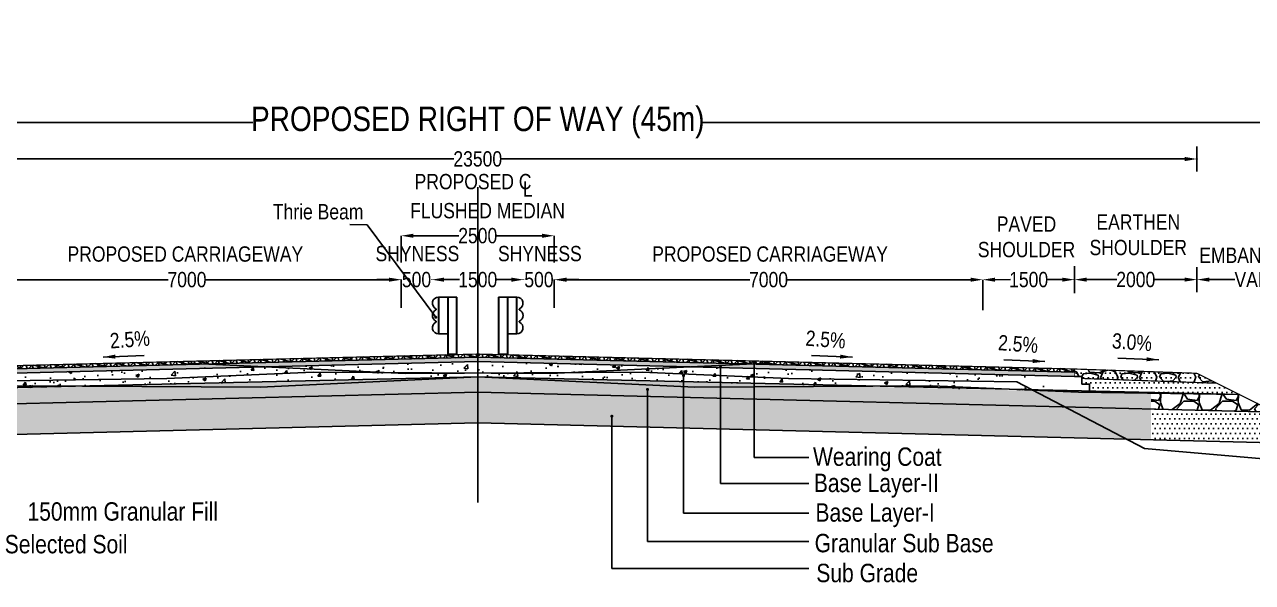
# Model space of a CAD drawing. Header units: millimetres. Extents: x 207528 to 778454, y -364692 to 101323.
# Drawn here: x 330897 to 350955, y 52941 to 62049 of the extents above; entities that cross this region are included whole.
import ezdxf

# ---------------------------------------------------------------- set-up
doc = ezdxf.new("R2010")
doc.units = ezdxf.units.MM
doc.linetypes.add('CENTER2', pattern=[28.575, 19.05, -3.175, 3.175, -3.175])
for name, color, linetype in [('Dim', 253, 'Continuous'), ('Dimension', 253, 'Continuous'), ('hatch', 253, 'Continuous')]:
    doc.layers.add(name, color=color, linetype=linetype)
doc.styles.add('DIM', font='ARIALN.TTF', dxfattribs={"height": 250})
doc.styles.add('STRIP PLAN STYLE', font='ARIALN.TTF')
doc.dimstyles.new('DIM', dxfattribs={"dimtxt": 250, "dimasz": 200, "dimexe": 0.18, "dimexo": 0.0625, "dimgap": 0.09, "dimtad": 0, "dimtih": 1, "dimtoh": 1, "dimdec": 0, "dimzin": 0, "dimdsep": 46, "dimtxsty": 'DIM', "dimcen": 0.09, "dimclrd": 256, "dimclrt": 7, "dimadec": 0, "dimazin": 0, "dimtfac": 1, "dimtdec": 0, "dimtofl": 0, "dimtmove": 0, "dimatfit": 3, "dimfxl": 1, "dimtolj": 1, "dimtzin": 0, "dimarcsym": 0})
doc.dimstyles.new('new', dxfattribs={"dimtxt": 150, "dimasz": 150, "dimexe": 100, "dimexo": 0.1, "dimgap": 0.09, "dimtad": 0, "dimtih": 1, "dimtoh": 1, "dimdec": 0, "dimzin": 0, "dimdsep": 46, "dimtxsty": 'DIM', "dimcen": 0.09, "dimclrd": 256, "dimclrt": 252, "dimadec": 0, "dimazin": 0, "dimtfac": 1, "dimtdec": 0, "dimtofl": 0, "dimtmove": 0, "dimatfit": 3, "dimfxl": 1, "dimtolj": 1, "dimtzin": 0, "dimlwd": -1, "dimarcsym": 0})
pattern_1 = [(45, (260451.31, -10980.43), (-67.35192, 67.35192), []), (105, (260451.31, -10980.43), (-92.004435, -24.65251), []), (165, (260451.31, -10980.43), (-24.65251, -92.004435), [])]
pattern_2 = [(45, (260451.31, -10980.428), (42.426407, -4e-15), [25, -35]), (45, (260461.917, -10980.428), (42.426407, -4e-15), [10, -50]), (45, (260451.31, -10969.822), (42.426407, -4e-15), [10, -50])]
pattern_3 = [(50, (260451.3, -10980.43), (546.554, -47.8173), [57.15, -628.65]), (355, (260451.3, -10980.43), (-105.7303, 573.1705), [45.72, -502.9218]), (100.45144, (260496.86, -10984.4), (440.8237, 525.3533), [48.57, -534.2707]), (46.1842, (260451.3, -10828), (813.237, -126.127), [85.725, -942.975]), (96.63556, (260519.1, -10838.5), (712.2124, 742.2784), [72.855, -801.407]), (351.18415, (260451.3, -10828), (712.2124, 742.2784), [68.58, -754.379]), (21, (260527.5, -10866.13), (454.8432, -306.7956), [57.15, -628.65]), (326, (260527.5, -10866.13), (185.406, 552.564), [45.72, -502.92]), (71.45144, (260565.4, -10891.7), (640.2493, 245.7683), [48.57, -534.2698]), (37.5, (260451.31, -10980.43), (9.2658, 253.6651), [0, -496.824, 0, -510.54, 0, -504.825]), (7.5, (260451.3, -10980.43), (200.459, 300.5417), [0, -291.084, 0, -485.394, 0, -192.405]), (327.5, (260281.38, -10980.43), (406.7718, -17.18623), [0, -190.5, 0, -594.36, 0, -788.67]), (317.5, (260205.2, -10980.43), (444.3875, 76.2795), [0, -247.65, 0, -394.716, 0, -560.07])]
pattern_4 = [(228.012788, (262909.072, -10397.99), (-5080, -5715), [85.4304, -8457.621]), (184.96974, (262851.922, -10461.49), (7619.999997, 635.000036), [146.6012, -14513.5122]), (132.510447, (262705.872, -10474.19), (6350.000003, -6984.999998), [103.3704, -10233.6807]), (267.27369, (262458.222, -10632.94), (635.000001, 12700), [133.501, -13216.6094]), (292.833654, (262451.872, -10766.29), (-3175, 7620), [130.9084, -12959.952]), (357.27369, (262502.672, -10886.94), (-12700, 635.000001), [133.501, -13216.6094]), (37.69424, (262636.022, -10893.289), (-8254.9999996, -6350.0000005), [176.5484, -17478.2788]), (72.255328, (262775.722, -10785.339), (4445.000001, 13969.9999996), [166.68, -16501.314]), (121.429566, (262826.522, -10626.59), (-5080.000001, 8254.9999996), [133.9532, -13261.3864]), (175.23636, (262756.67, -10512.29), (6985, -635), [152.9283, -7493.4842]), (222.397438, (262604.272, -10499.589), (-7619.9999998, -6985.0000003), [197.7695, -19579.193]), (138.814075, (263086.87, -10639.29), (-4445, 3810), [67.501, -6682.6415]), (171.469234, (263036.072, -10594.84), (8255, -1269.999999), [128.4205, -12713.6597]), (225, (262909.07, -10575.8), (-9e-14, -635), [89.8023, -808.2233]), (203.19859, (262864.62, -10499.59), (3175, 1270), [48.3603, -4787.6556]), (291.80141, (262820.17, -10518.64), (-635, 1905), [68.3914, -3351.1882]), (30.96376, (262845.57, -10582.14), (1905, 1270), [111.08, -3591.5745]), (161.56505, (262940.82, -10524.99), (1270, -635), [80.3218, -1927.7245]), (16.38954, (262451.872, -10518.64), (6350, 1905), [112.522, -11139.7067]), (70.346176, (262559.822, -10486.89), (-2540, -6985), [94.3997, -9345.554]), (293.19859, (262940.82, -10397.99), (-1270, 3175), [96.72, -4739.296]), (343.61046, (262978.922, -10486.89), (-6350, 1905), [112.522, -11139.7067]), (339.443955, (262451.87, -10912.34), (-3175, 1270), [108.5088, -5316.9336]), (294.77514, (262553.472, -10950.44), (-3175.000004, 6984.999998), [90.918, -9000.8983]), (66.80141, (262947.17, -11032.99), (1270, 3175), [96.72, -4739.296]), (17.354025, (262985.272, -10944.09), (-8255, -2540), [106.4457, -10538.094]), (69.443955, (262636.02, -11032.99), (-1270, -3175), [54.2544, -5371.188]), (101.30993, (262909.07, -11032.99), (-635, 2540), [32.3787, -3205.4987]), (165.96376, (262902.72, -11001.24), (1905, -635), [130.9084, -2487.2636]), (186.009006, (262775.722, -10969.49), (6350, 635), [121.3167, -12010.3412]), (303.69007, (262845.57, -10639.29), (-635, 1270), [91.581, -2197.944]), (353.157227, (262896.372, -10715.49), (10795, -1269.9999994), [159.8892, -15829.0023]), (60.945396, (263055.12, -10734.54), (-2540, -4445), [65.377, -6472.348]), (90, (263086.9, -10677.4), (-635, 635), [38.1, -596.9]), (120.256437, (262763.022, -10950.44), (2540, -4445), [88.2167, -8733.4852]), (48.012787, (262718.572, -10874.24), (5080, 5715), [170.8607, -8372.1905]), (0, (262832.9, -10747.24), (635, 635), [165.1, -469.9]), (325.304846, (262997.972, -10747.24), (6350.000002, -4444.999997), [100.4024, -9939.8292]), (254.0546, (263080.52, -10804.39), (-635, -2540), [92.4573, -4530.4125]), (207.645975, (263055.122, -10893.29), (-12065.0000004, -6349.999999), [150.5363, -14903.116]), (175.42608, (262921.772, -10963.14), (-8255, 635), [159.2574, -15766.4616])]
pattern_5 = [(0, (262451.87, -11032.99), (39.6875, 79.375), [0, -79.375])]

# ---------------------------------------------------------------- blocks, each defined once
blk = doc.blocks.new('*D19')
at = {"layer": 'Defpoints', "color": 0, "transparency": 16777216}
for p in [(339550, 58601), (337050, 58165), (339550, 58165)]:
    blk.add_point(p, dxfattribs=at)
at = {"layer": 'Dim', "color": 0, "lineweight": -2, "transparency": 16777216}
for p, q in [((337050, 58166), (337050, 58601)), ((339550, 58166), (339550, 58601))]:
    blk.add_line(p, q, dxfattribs=at)
at = {"layer": 'Dim', "lineweight": -2, "transparency": 16777216}
for p, q in [((337250, 58601), (337992, 58601)), ((339350, 58601), (338607, 58601))]:
    blk.add_line(p, q, dxfattribs=at)
at = {"layer": 'Dim', "transparency": 16777216}
for points in [[(337250, 58634), (337250, 58567), (337050, 58601)], [(339350, 58634), (339350, 58567), (339550, 58601)]]:
    blk.add_solid(points, dxfattribs=at)
at = {"layer": 'Dim', "color": 7, "transparency": 16777216, "insert": (338300, 58601), "char_height": 250, "attachment_point": 5, "style": 'DIM'}
blk.add_mtext('\\A1;2500', dxfattribs=at)
blk = doc.blocks.new('*D20')
at = {"layer": 'Defpoints', "color": 0, "transparency": 16777216}
for p in [(360800, 60450), (315800, 58212), (360800, 58331)]:
    blk.add_point(p, dxfattribs=at)
at = {"layer": 'Dim', "color": 0, "lineweight": -2, "transparency": 16777216}
for p, q in [((315800, 58212), (315800, 60450)), ((360800, 58331), (360800, 60450))]:
    blk.add_line(p, q, dxfattribs=at)
at = {"layer": 'Dim', "lineweight": -2, "transparency": 16777216}
for p, q in [((316000, 60450), (334627, 60450)), ((360600, 60450), (341973, 60450))]:
    blk.add_line(p, q, dxfattribs=at)
at = {"layer": 'Dim', "transparency": 16777216}
for points in [[(316000, 60484), (316000, 60417), (315800, 60450)], [(360600, 60484), (360600, 60417), (360800, 60450)]]:
    blk.add_solid(points, dxfattribs=at)
at = {"layer": 'Dim', "color": 7, "transparency": 16777216, "insert": (338300, 60450), "char_height": 400, "attachment_point": 5, "style": 'STRIP PLAN STYLE'}
blk.add_mtext('\\A1;PROPOSED RIGHT OF WAY (45m)', dxfattribs=at)
blk = doc.blocks.new('*D21')
at = {"layer": 'Defpoints', "color": 0, "transparency": 16777216}
for p in [(346550, 57883), (348049, 57884), (348049, 57884)]:
    blk.add_point(p, dxfattribs=at)
at = {"layer": 'Dim', "color": 0, "lineweight": -2, "transparency": 16777216}
for p, q in [((346550, 57883), (346550, 57883)), ((348049, 57884), (348049, 57884))]:
    blk.add_line(p, q, dxfattribs=at)
at = {"layer": 'Dim', "lineweight": -2, "transparency": 16777216}
for p, q in [((346750, 57883), (347003, 57884)), ((347849, 57884), (347596, 57884))]:
    blk.add_line(p, q, dxfattribs=at)
at = {"layer": 'Dim', "transparency": 16777216}
for points in [[(346750, 57917), (346750, 57850), (346550, 57883)], [(347849, 57917), (347849, 57851), (348049, 57884)]]:
    blk.add_solid(points, dxfattribs=at)
at = {"layer": 'Dim', "color": 7, "transparency": 16777216, "insert": (347299, 57884), "char_height": 250, "attachment_point": 5, "style": 'DIM'}
blk.add_mtext('\\A1;1500', dxfattribs=at)
blk = doc.blocks.new('*D22')
at = {"layer": 'Defpoints', "color": 0, "transparency": 16777216}
for p in [(348049, 57884), (350049, 57885), (350049, 57885)]:
    blk.add_point(p, dxfattribs=at)
at = {"layer": 'Dim', "color": 0, "lineweight": -2, "transparency": 16777216}
for p, q in [((348049, 57884), (348049, 57884)), ((350049, 57885), (350049, 57885))]:
    blk.add_line(p, q, dxfattribs=at)
at = {"layer": 'Dim', "lineweight": -2, "transparency": 16777216}
for p, q in [((348249, 57884), (348742, 57884)), ((349849, 57885), (349357, 57885))]:
    blk.add_line(p, q, dxfattribs=at)
at = {"layer": 'Dim', "transparency": 16777216}
for points in [[(348249, 57918), (348249, 57851), (348049, 57884)], [(349849, 57918), (349849, 57852), (350049, 57885)]]:
    blk.add_solid(points, dxfattribs=at)
at = {"layer": 'Dim', "color": 7, "transparency": 16777216, "insert": (349049, 57885), "char_height": 250, "attachment_point": 5, "style": 'DIM'}
blk.add_mtext('\\A1;2000', dxfattribs=at)
blk = doc.blocks.new('*D23')
at = {"layer": 'Defpoints', "color": 0, "transparency": 16777216}
for p in [(346550, 57883), (339550, 57424), (346550, 57386)]:
    blk.add_point(p, dxfattribs=at)
at = {"layer": 'Dim', "color": 0, "lineweight": -2, "transparency": 16777216}
for p, q in [((339550, 57424), (339550, 57883)), ((346550, 57386), (346550, 57883))]:
    blk.add_line(p, q, dxfattribs=at)
at = {"layer": 'Dim', "lineweight": -2, "transparency": 16777216}
for p, q in [((339750, 57883), (342745, 57883)), ((346350, 57883), (343355, 57883))]:
    blk.add_line(p, q, dxfattribs=at)
at = {"layer": 'Dim', "transparency": 16777216}
for points in [[(339750, 57917), (339750, 57850), (339550, 57883)], [(346350, 57917), (346350, 57850), (346550, 57883)]]:
    blk.add_solid(points, dxfattribs=at)
at = {"layer": 'Dim', "color": 7, "transparency": 16777216, "insert": (343050, 57883), "char_height": 250, "attachment_point": 5, "style": 'DIM'}
blk.add_mtext('\\A1;7000', dxfattribs=at)
blk = doc.blocks.new('*D24')
at = {"layer": 'Defpoints', "color": 0, "transparency": 16777216}
for p in [(339050, 57884), (339050, 57697), (339550, 57697)]:
    blk.add_point(p, dxfattribs=at)
at = {"layer": 'Dim', "lineweight": -2, "transparency": 16777216}
for p, q in [((338850, 57884), (338650, 57884)), ((339750, 57884), (339950, 57884))]:
    blk.add_line(p, q, dxfattribs=at)
at = {"layer": 'Dim', "color": 0, "lineweight": -2, "transparency": 16777216}
for p, q in [((339050, 57882), (339050, 57884)), ((339550, 57882), (339550, 57884))]:
    blk.add_line(p, q, dxfattribs=at)
at = {"layer": 'Dim', "transparency": 16777216}
for points in [[(338850, 57917), (338850, 57850), (339050, 57884)], [(339750, 57917), (339750, 57850), (339550, 57884)]]:
    blk.add_solid(points, dxfattribs=at)
at = {"layer": 'Dim', "color": 7, "transparency": 16777216, "insert": (339300, 57884), "char_height": 250, "attachment_point": 5, "style": 'DIM'}
blk.add_mtext('\\A1;500', dxfattribs=at)
blk = doc.blocks.new('*D25')
at = {"layer": 'Defpoints', "color": 0, "transparency": 16777216}
for p in [(350050, 59854), (326550, 56467), (350050, 56467)]:
    blk.add_point(p, dxfattribs=at)
at = {"layer": 'Dim', "color": 0, "lineweight": -2, "transparency": 16777216}
for p, q in [((326550, 59852), (326550, 59854)), ((350050, 59852), (350050, 59854))]:
    blk.add_line(p, q, dxfattribs=at)
at = {"layer": 'Dim', "lineweight": -2, "transparency": 16777216}
for p, q in [((326750, 59854), (337912, 59854)), ((349850, 59854), (338687, 59854))]:
    blk.add_line(p, q, dxfattribs=at)
at = {"layer": 'Dim', "transparency": 16777216}
for points in [[(326750, 59887), (326750, 59820), (326550, 59854)], [(349850, 59887), (349850, 59820), (350050, 59854)]]:
    blk.add_solid(points, dxfattribs=at)
at = {"layer": 'Dim', "color": 7, "transparency": 16777216, "insert": (338300, 59854), "char_height": 250, "attachment_point": 5, "style": 'DIM'}
blk.add_mtext('\\A1;23500', dxfattribs=at)
blk = doc.blocks.new('EF')
for points in [[(1904820, 49581), (1904820, 50181)], [(1904820, 49781), (1904820, 50181)], [(1904820, 50181), (1905120, 50181)], [(1904825, 49581), (1904825, 50181)], [(1904825, 49781), (1904825, 50181)], [(1904970, 49251), (1904970, 50181)], [(1904975, 49251), (1904975, 50181)], [(1905115, 49251), (1905115, 50181)], [(1905120, 49251), (1905120, 50181)], [(1904970, 49581), (1904820, 49581)], [(1905120, 49251), (1904970, 49251)]]:
    blk.add_lwpolyline(points)
for centre, radius, start, end in [((1904820, 50081), 100, 90, 245.38), ((1904820, 49881), 100, 114.62, 245.38), ((1904774, 49981), 10, 294.62, 65.38), ((1904820, 49681), 100, 114.62, 270), ((1904774, 49781), 10, 294.62, 65.38)]:
    blk.add_arc(centre, radius, start, end)
blk = doc.blocks.new('*D14')
at = {"layer": 'Defpoints', "color": 0, "transparency": 16777216}
for p in [(337050, 57884), (337050, 57697), (337550, 57697)]:
    blk.add_point(p, dxfattribs=at)
at = {"layer": 'Dim', "lineweight": -2, "transparency": 16777216}
for p, q in [((336850, 57884), (336650, 57884)), ((337750, 57884), (337950, 57884))]:
    blk.add_line(p, q, dxfattribs=at)
at = {"layer": 'Dim', "color": 0, "lineweight": -2, "transparency": 16777216}
for p, q in [((337050, 57882), (337050, 57884)), ((337550, 57882), (337550, 57884))]:
    blk.add_line(p, q, dxfattribs=at)
at = {"layer": 'Dim', "transparency": 16777216}
for points in [[(336850, 57917), (336850, 57850), (337050, 57884)], [(337750, 57917), (337750, 57850), (337550, 57884)]]:
    blk.add_solid(points, dxfattribs=at)
at = {"layer": 'Dim', "color": 7, "transparency": 16777216, "insert": (337300, 57884), "char_height": 250, "attachment_point": 5, "style": 'DIM'}
blk.add_mtext('\\A1;500', dxfattribs=at)
blk = doc.blocks.new('*D15')
at = {"layer": 'Defpoints', "color": 0, "transparency": 16777216}
for p in [(337550, 57884), (337550, 57698), (339050, 57697)]:
    blk.add_point(p, dxfattribs=at)
at = {"layer": 'Dim', "color": 0, "lineweight": -2, "transparency": 16777216}
for p, q in [((337550, 57883), (337550, 57885)), ((339050, 57882), (339050, 57884))]:
    blk.add_line(p, q, dxfattribs=at)
at = {"layer": 'Dim', "lineweight": -2, "transparency": 16777216}
for p, q in [((337750, 57884), (338003, 57884)), ((338850, 57884), (338596, 57884))]:
    blk.add_line(p, q, dxfattribs=at)
at = {"layer": 'Dim', "transparency": 16777216}
for points in [[(337750, 57918), (337750, 57851), (337550, 57884)], [(338850, 57917), (338850, 57850), (339050, 57884)]]:
    blk.add_solid(points, dxfattribs=at)
at = {"layer": 'Dim', "color": 7, "transparency": 16777216, "insert": (338300, 57884), "char_height": 250, "attachment_point": 5, "style": 'DIM'}
blk.add_mtext('\\A1;1500', dxfattribs=at)
blk = doc.blocks.new('*D18')
at = {"layer": 'Defpoints', "color": 0, "transparency": 16777216}
for p in [(330050, 57883), (330050, 57386), (337050, 57424)]:
    blk.add_point(p, dxfattribs=at)
at = {"layer": 'Dim', "color": 0, "lineweight": -2, "transparency": 16777216}
for p, q in [((330050, 57386), (330050, 57883)), ((337050, 57424), (337050, 57883))]:
    blk.add_line(p, q, dxfattribs=at)
at = {"layer": 'Dim', "lineweight": -2, "transparency": 16777216}
for p, q in [((330250, 57883), (333245, 57883)), ((336850, 57883), (333855, 57883))]:
    blk.add_line(p, q, dxfattribs=at)
at = {"layer": 'Dim', "transparency": 16777216}
for points in [[(330250, 57917), (330250, 57850), (330050, 57883)], [(336850, 57917), (336850, 57850), (337050, 57883)]]:
    blk.add_solid(points, dxfattribs=at)
at = {"layer": 'Dim', "color": 7, "transparency": 16777216, "insert": (333550, 57883), "char_height": 250, "attachment_point": 5, "style": 'DIM'}
blk.add_mtext('\\A1;7000', dxfattribs=at)
blk = doc.blocks.new('*D29')
at = {"layer": 'Defpoints', "color": 0, "transparency": 16777216}
for p in [(350049, 57885), (352324, 57885), (352324, 57885)]:
    blk.add_point(p, dxfattribs=at)
at = {"layer": 'Dim', "color": 0, "lineweight": -2, "transparency": 16777216}
for p, q in [((350049, 57885), (350049, 57885)), ((352324, 57885), (352324, 57885))]:
    blk.add_line(p, q, dxfattribs=at)
at = {"layer": 'Dim', "lineweight": -2, "transparency": 16777216}
for p, q in [((350249, 57885), (350669, 57885)), ((352124, 57885), (351704, 57885))]:
    blk.add_line(p, q, dxfattribs=at)
at = {"layer": 'Dim', "transparency": 16777216}
for points in [[(350249, 57918), (350249, 57852), (350049, 57885)], [(352124, 57918), (352124, 57852), (352324, 57885)]]:
    blk.add_solid(points, dxfattribs=at)
at = {"layer": 'Dim', "color": 7, "transparency": 16777216, "insert": (351187, 57885), "char_height": 250, "attachment_point": 5, "style": 'DIM'}
blk.add_mtext('\\A1;VARIES', dxfattribs=at)

msp = doc.modelspace()

# ---------------------------------------------------------------- hatches: boundary and pattern name
h = msp.add_hatch()
h.set_pattern_fill('GOST_GLASS', color=41, scale=5)
h.set_pattern_definition(pattern_2)
h.paths.add_polyline_path([(338300.5, 56548.9), (338300.5, 56618.9), (328548.7, 56375.1), (328549.6, 56305.1)])
h = msp.add_hatch()
h.set_pattern_fill('GOST_GLASS', color=41, scale=5)
h.set_pattern_definition(pattern_2)
h.paths.add_polyline_path([(338298.7, 56548.9), (338298.7, 56618.9), (348050.5, 56375.1), (348049.6, 56305.1)])
at = {"layer": 'Dim'}
h = msp.add_hatch(dxfattribs=at)
h.set_pattern_fill('AR-CONC', color=256, scale=3)
h.set_pattern_definition(pattern_3)
h.paths.add_polyline_path([(338300.5, 56548.9), (329180.2, 56323.9), (329180.2, 56198.9), (329055.2, 56195.8), (329058.4, 56073.8), (338300.5, 56298.8)])
h = msp.add_hatch(dxfattribs=at)
h.set_pattern_fill('AR-CONC', color=256, scale=3)
h.set_pattern_definition(pattern_3)
h.paths.add_polyline_path([(338298.7, 56548.9), (347419.1, 56323.9), (347419.1, 56198.9), (347544, 56195.8), (347540.8, 56073.8), (338298.7, 56298.8)])
at = {"layer": 'hatch'}
h = msp.add_hatch(dxfattribs=at)
h.set_pattern_fill('NET3', color=256, scale=30, angle=45)
h.set_pattern_definition(pattern_1)
h.paths.add_polyline_path([(338300.5, 56618.9), (338300.5, 56668.9), (328549.6, 56425.2), (328549.6, 56375.2)])
h = msp.add_hatch(dxfattribs=at)
h.set_pattern_fill('NET3', color=256, scale=30, angle=45)
h.set_pattern_definition(pattern_1)
h.paths.add_polyline_path([(338298.7, 56618.9), (338298.7, 56668.9), (348049.6, 56425.2), (348049.6, 56375.2)])
h = msp.add_hatch(dxfattribs=at)
h.set_pattern_fill('DOTS', scale=50)
h.set_pattern_definition([(0, (261201.35, -20555.835), (39.6875, 79.375), [0, -79.375])])
h.paths.add_polyline_path([(350049.6, 56355.2), (348049.6, 56425.2), (348049.1, 56425.2), (348049.1, 56305.1), (348049.7, 56305), (348169.7, 56305), (348169.7, 56180), (348294.7, 56180), (348291.5, 56048.9), (350787.1, 55986.5)])
h = msp.add_hatch(dxfattribs=at)
h.set_pattern_fill('GRAVEL', color=11, scale=25)
h.set_pattern_definition([(228.012788, (457.2, -11020.59), (-5080.0000004, -5714.9999996), [85.4304, -8457.6209]), (184.969741, (400.05, -11084.088), (7619.999997, 635.0000362), [146.6012, -14513.5122]), (132.510447, (254, -11096.788), (6350.0000027, -6984.9999976), [103.3704, -10233.6807]), (267.273689, (6.35, -11255.538), (635.0000013, 12700), [133.5011, -13216.6094]), (292.833654, (0, -11388.888), (-3175.0000003, 7620), [130.9084, -12959.9519]), (357.273689, (50.8, -11509.538), (-12700, 635.0000013), [133.5011, -13216.6094]), (37.6942405, (184.15, -11515.888), (-8254.9999996, -6350.0000005), [176.5484, -17478.2788]), (72.255328, (323.85, -11407.938), (4445.0000012, 13969.9999996), [166.6799, -16501.3142]), (121.429566, (374.65, -11249.188), (-5080.0000007, 8254.9999996), [133.9532, -13261.3864]), (175.236358, (304.8, -11134.89), (6985, -635.000001), [152.9283, -7493.4842]), (222.397438, (152.4, -11122.188), (-7619.9999998, -6985.0000003), [197.7695, -19579.1931]), (138.814075, (635, -11261.89), (-4445, 3810), [67.5011, -6682.6415]), (171.469234, (584.2, -11217.438), (8255.0000002, -1269.9999986), [128.4205, -12713.6597]), (225, (457.2, -11198.4), (-9e-14, -635), [89.8023, -808.2233]), (203.19859, (412.75, -11122.19), (3175, 1270), [48.3603, -4787.6556]), (291.80141, (368.3, -11141.24), (-635, 1905), [68.3914, -3351.1882]), (30.963757, (393.7, -11204.74), (1905, 1270), [111.0799, -3591.5745]), (161.56505, (488.95, -11147.59), (1270, -635), [80.3218, -1927.7245]), (16.38954, (0, -11141.238), (6350, 1905), [112.522, -11139.7067]), (70.346176, (107.95, -11109.49), (-2540, -6985), [94.3997, -9345.5539]), (293.19859, (488.95, -11020.59), (-1270, 3175), [96.72, -4739.2959]), (343.61046, (527.05, -11109.488), (-6350, 1904.9999996), [112.522, -11139.7067]), (339.443955, (0, -11534.94), (-3175, 1270), [108.5088, -5316.9336]), (294.77514, (101.6, -11573.04), (-3175.000004, 6984.9999983), [90.918, -9000.8983]), (66.80141, (495.3, -11655.59), (1270, 3175), [96.72, -4739.2959]), (17.354025, (533.4, -11566.688), (-8255, -2540.0000005), [106.4457, -10538.094]), (69.443955, (184.15, -11655.59), (-1270, -3175), [54.2544, -5371.188]), (101.309932, (457.2, -11655.59), (-635, 2540), [32.3787, -3205.4987]), (165.963757, (450.85, -11623.84), (1905, -635), [130.9084, -2487.2636]), (186.009006, (323.85, -11592.088), (6350, 635.0000003), [121.3167, -12010.3412]), (303.69007, (393.7, -11261.89), (-635, 1270), [91.581, -2197.9441]), (353.1572266, (444.5, -11338.088), (10795, -1269.9999994), [159.8892, -15829.0023]), (60.945396, (603.25, -11357.14), (-2540, -4445), [65.3771, -6472.3481]), (90, (635, -11300), (-635, 635), [38.1, -596.9]), (120.256437, (311.15, -11573.04), (2539.9999997, -4445), [88.2167, -8733.4852]), (48.012787, (266.7, -11496.84), (5080.0000004, 5714.9999996), [170.8607, -8372.1905]), (0, (381, -11369.84), (635, 635), [165.1, -469.9]), (325.304846, (546.1, -11369.84), (6350.0000024, -4444.9999966), [100.4024, -9939.8292]), (254.054604, (628.65, -11426.99), (-635, -2540), [92.4573, -4530.4125]), (207.645975, (603.25, -11515.888), (-12065.0000004, -6349.9999992), [150.5363, -14903.1161]), (175.426079, (469.9, -11585.738), (-8255, 635), [159.2574, -15766.4616])])
h.paths.add_polyline_path([(348169.7, 56305), (348049.1, 56305), (348049.1, 56425.2), (348049.6, 56425.2), (350049.6, 56355.2), (350372.5, 56193.8), (348169.7, 56270.9)])
h = msp.add_hatch(dxfattribs=at)
h.set_pattern_fill('GRAVEL', color=11, scale=25)
h.set_pattern_definition(pattern_4)
h.paths.add_polyline_path([(338299.6, 56046.2), (338299.6, 56230.5), (334751.8, 56060.7), (330875.8, 56087.2), (328486.4, 55981.1), (327299.6, 55963.8), (327299.6, 55771.2)])
h.paths.add_polyline_path([(338299.6, 56230.5), (338299.6, 56296.3), (327299.6, 56021.3), (327299.6, 55963.8), (328486.4, 55981.1), (330875.8, 56087.2), (334751.8, 56060.7)])
h = msp.add_hatch(dxfattribs=at)
h.set_pattern_fill('GRAVEL', color=11, scale=25)
h.set_pattern_definition(pattern_4)
h.paths.add_polyline_path([(338299.6, 56046.2), (338299.6, 56230.5), (341847.4, 56060.7), (345723.4, 56087.2), (348112.8, 55981.1), (349299.6, 55963.8), (349299.6, 55771.2)])
h.paths.add_polyline_path([(338299.6, 56230.5), (338299.6, 56296.3), (349299.6, 56021.3), (349299.6, 55963.8), (348112.8, 55981.1), (345723.4, 56087.2), (341847.4, 56060.7)])
h = msp.add_hatch(dxfattribs=at)
h.set_pattern_fill('DOTS', color=25, scale=50)
h.set_pattern_definition(pattern_5)
h.paths.add_polyline_path([(338299.6, 56046.2), (327299.6, 55771.2), (327299.6, 55271), (338299.6, 55546)])
h = msp.add_hatch(dxfattribs=at)
h.set_pattern_fill('DOTS', color=25, scale=50)
h.set_pattern_definition(pattern_5)
h.paths.add_polyline_path([(338299.6, 56046.2), (349299.6, 55771.2), (349299.6, 55271), (338299.6, 55546)])
h = msp.add_hatch(dxfattribs=at)
h.set_pattern_fill('GRAVEL', color=11, scale=25)
h.set_pattern_definition([(228.012788, (262908.45, -19954.53), (-5080, -5715), [85.4304, -8457.621]), (184.96974, (262851.3, -20018.03), (7619.999997, 635.000036), [146.6012, -14513.5122]), (132.510447, (262705.25, -20030.73), (6350.000003, -6984.999998), [103.3704, -10233.6807]), (267.27369, (262457.6, -20189.48), (635.000001, 12700), [133.501, -13216.6094]), (292.833654, (262451.25, -20322.83), (-3175, 7620), [130.9084, -12959.952]), (357.27369, (262502.05, -20443.48), (-12700, 635.000001), [133.501, -13216.6094]), (37.69424, (262635.4, -20449.83), (-8254.9999996, -6350.0000005), [176.5484, -17478.2788]), (72.255328, (262775.1, -20341.88), (4445.000001, 13969.9999996), [166.68, -16501.314]), (121.429566, (262825.9, -20183.13), (-5080.000001, 8254.9999996), [133.9532, -13261.3864]), (175.23636, (262756.05, -20068.83), (6985, -635), [152.9283, -7493.4842]), (222.397438, (262603.65, -20056.13), (-7619.9999998, -6985.0000003), [197.7695, -19579.193]), (138.814075, (263086.25, -20195.83), (-4445, 3810), [67.501, -6682.6415]), (171.469234, (263035.45, -20151.38), (8255, -1269.9999986), [128.4205, -12713.6597]), (225, (262908.45, -20132.33), (-9e-14, -635), [89.8023, -808.2233]), (203.19859, (262864, -20056.13), (3175, 1270), [48.3603, -4787.6556]), (291.80141, (262819.55, -20075.18), (-635, 1905), [68.3914, -3351.1882]), (30.96376, (262844.95, -20138.68), (1905, 1270), [111.08, -3591.5745]), (161.56505, (262940.2, -20081.53), (1270, -635), [80.3218, -1927.7245]), (16.38954, (262451.25, -20075.18), (6350, 1905), [112.522, -11139.7067]), (70.346176, (262559.2, -20043.43), (-2540, -6985), [94.3997, -9345.554]), (293.19859, (262940.2, -19954.53), (-1270, 3175), [96.72, -4739.296]), (343.61046, (262978.3, -20043.43), (-6350, 1905), [112.522, -11139.7067]), (339.443955, (262451.25, -20468.88), (-3175, 1270), [108.5088, -5316.9336]), (294.77514, (262552.85, -20506.98), (-3175.000004, 6984.999998), [90.918, -9000.8983]), (66.80141, (262946.55, -20589.53), (1270, 3175), [96.72, -4739.296]), (17.354025, (262984.65, -20500.63), (-8255, -2540), [106.4457, -10538.094]), (69.443955, (262635.4, -20589.53), (-1270, -3175), [54.2544, -5371.188]), (101.30993, (262908.45, -20589.53), (-635, 2540), [32.3787, -3205.4987]), (165.96376, (262902.1, -20557.78), (1905, -635), [130.9084, -2487.2636]), (186.009006, (262775.1, -20526.03), (6350, 635), [121.3167, -12010.3412]), (303.69007, (262844.95, -20195.83), (-635, 1270), [91.581, -2197.944]), (353.157227, (262895.75, -20272.03), (10795, -1269.9999994), [159.8892, -15829.0023]), (60.945396, (263054.5, -20291.08), (-2540, -4445), [65.377, -6472.348]), (90, (263086.25, -20233.9), (-635, 635), [38.1, -596.9]), (120.256437, (262762.4, -20506.98), (2540, -4445), [88.2167, -8733.4852]), (48.012787, (262717.95, -20430.78), (5080, 5715), [170.8607, -8372.1905]), (0, (262832.25, -20303.8), (635, 635), [165.1, -469.9]), (325.304846, (262997.35, -20303.78), (6350.000002, -4444.999997), [100.4024, -9939.8292]), (254.0546, (263079.9, -20360.93), (-635, -2540), [92.4573, -4530.4125]), (207.645975, (263054.5, -20449.83), (-12065.0000004, -6349.999999), [150.5363, -14903.116]), (175.426079, (262921.15, -20519.68), (-8255, 635), [159.2574, -15766.4616])])
h.paths.add_polyline_path([(350743.3, 56008.5), (349300.3, 56021.2), (349300.3, 55771.2), (351318.9, 55720.7)])
h = msp.add_hatch(dxfattribs=at)
h.set_pattern_fill('DOTS', color=25, scale=50)
h.set_pattern_definition([(0, (262451.25, -20589.53), (39.6875, 79.375), [0, -79.375])])
h.paths.add_polyline_path([(351318.9, 55720.7), (349300.3, 55771.2), (349300.3, 55271), (352372.1, 55194.2)])

# ---------------------------------------------------------------- linework, layer by layer
at = {"color": 1, "linetype": 'CENTER2', "ltscale": 0.5}
msp.add_lwpolyline([(338299.6, 54244), (338299.6, 59392.9)], dxfattribs=at)
for points, const_width in [([(328549.6, 56425.2), (338299.6, 56668.9)], 20), ([(329300.3, 56444.1), (338300.4, 56669.1)], 20), ([(347298.9, 56444.1), (338298.9, 56669.1)], 20), ([(348049.6, 56425.2), (338299.6, 56668.9)], 20), ([(348049.6, 56425.2), (350049.6, 56355.2)], 20), ([(348049.1, 56425.1), (348049.1, 56305)], 10), ([(350049.6, 56355.2), (352372.1, 55194.2)], 20), ([(348169.7, 56270.9), (350372.5, 56193.8)], 20)]:
    msp.add_lwpolyline(points, dxfattribs=dict(const_width=const_width))
for points in [[(328549.6, 56375.2), (338300.5, 56618.9)], [(348049.6, 56375.2), (338298.7, 56618.9)], [(328549.6, 56305.1), (338300.5, 56548.9)], [(348049.6, 56305.1), (338298.7, 56548.9)], [(325856, 56008.5), (338299.6, 56296.3)], [(350743.3, 56008.5), (338299.6, 56296.3)], [(348049.7, 56305), (348169.7, 56305)], [(348169.7, 56305), (348169.7, 56180), (348294.7, 56180), (348291.5, 56048.9)], [(325280.3, 55720.7), (338299.6, 56046.2)], [(351318.9, 55720.7), (338299.6, 56046.2)], [(324227.1, 55194.2), (338299.6, 55546)], [(352372.1, 55194.2), (338299.6, 55546)]]:
    msp.add_lwpolyline(points)
at = {"layer": 'Dim'}
for points in [[(350049.1, 59651.2), (350049.1, 60056.4)], [(348049.3, 57663.8), (348049.3, 58103.8)], [(350048.8, 57681.2), (350048.8, 58086.4)]]:
    msp.add_lwpolyline(points, dxfattribs=at)
at = {"layer": 'Dimension', "linetype": 'Continuous', "ltscale": 10, "flags": 128}
for points in [[(315799.6, 55345.4), (315911.9, 55345.4), (317002.3, 54870.8), (322228.1, 55194.2), (325468.5, 54960.8), (327408.4, 55126.3), (329492.4, 56215.4), (333221.5, 56269.8), (335610.8, 56375.9), (339486.9, 56349.4), (343034.7, 56519.3)], [(360799.6, 55345.4), (360687.3, 55350.9), (359597, 54870.8), (354371.1, 55194.2), (351130.7, 54960.8), (349190.8, 55126.3), (347106.8, 56215.4), (343377.7, 56269.8), (340988.4, 56375.9), (337112.3, 56349.4), (333564.5, 56519.3)], [(325856, 56008.5), (328486.4, 56046.8), (330875.8, 56152.9), (334751.8, 56126.4), (338299.6, 56296.3)], [(350743.3, 56008.5), (348112.8, 56046.8), (345723.4, 56152.9), (341847.4, 56126.4), (338299.6, 56296.3)]]:
    msp.add_lwpolyline(points, dxfattribs=at)

# ---------------------------------------------------------------- block references
msp.add_blockref('EF', (-1567160.7, 7418.2))
at = {"xscale": -1}
msp.add_blockref('EF', (2243759.9, 7418.2), dxfattribs=at)

# ---------------------------------------------------------------- texts
at = {"layer": 'Dim', "char_height": 250, "attachment_point": 5, "style": 'DIM'}
for s, insert in [('PROPOSED C', (338222.8, 59483.2)), ('L', (339117.6, 59365.2)), ('FLUSHED MEDIAN', (338459.9, 59008.9)), ('PAVED \\PSHOULDER', (347264, 58582)), ('EARTHEN \\PSHOULDER', (349089.9, 58615.7)), ('PROPOSED CARRIAGEWAY', (333523.8, 58300.9)), ('SHYNESS', (337314.6, 58308.1)), ('SHYNESS', (339314.6, 58308.1)), ('PROPOSED CARRIAGEWAY', (343075.5, 58300.9))]:
    msp.add_mtext_dynamic_manual_height_columns(s, width=5325.312, gutter_width=1250, heights=[0], dxfattribs=dict(at, insert=insert))
at = {"layer": 'Dim', "color": 7, "insert": (335692.9, 58991.4), "char_height": 250, "width": 5325.312, "attachment_point": 5, "style": 'DIM'}
msp.add_mtext('Thrie Beam', dxfattribs=at)
at = {"layer": 'Dim', "insert": (351096.6, 58282.3), "char_height": 250, "width": 5325.312, "attachment_point": 5, "style": 'DIM'}
msp.add_mtext('\\A1;EMBANKMENT', dxfattribs=at)
at = {"layer": 'Dim', "char_height": 250, "attachment_point": 5, "style": 'DIM'}
for s, insert, rotation in [('2.5%', (332616.1, 56906.3), 4.21364), ('2.5%', (343983.1, 56906.3), 355.78636), ('2.5%', (347126.8, 56833.4), 355.78636), ('3.0%', (348987.8, 56862.6), 355.78636)]:
    msp.add_mtext_dynamic_manual_height_columns(s, width=5325.312, gutter_width=1250, heights=[0], dxfattribs=dict(at, insert=insert, rotation=rotation))
at = {"layer": 'Dimension', "color": 7, "char_height": 300, "attachment_point": 4, "style": 'DIM'}
for s, insert in [('\\A1;Wearing Coat  ', (343777.2, 54949.3)), ('\\A1;Base Layer-II', (343790.1, 54520.6)), ('\\A1;150mm Granular Fill', (330945.3, 54097.2)), ('\\A1;Base Layer-I', (343816.8, 54037.7)), ('\\A1;Selected Soil', (330573.8, 53563.9)), ('\\A1;Granular Sub Base ', (343803.5, 53580.9)), ('\\A1;Sub Grade', (343830.7, 53093))]:
    msp.add_mtext(s, dxfattribs=dict(at, insert=insert))

# ---------------------------------------------------------------- dimensions: what is measured, and where the dimension line sits
at = {"layer": 'Dim'}
dim = msp.add_linear_dim(base=(360799.6, 60450.3), p1=(315799.6, 58211.6), p2=(360799.6, 58331.2), text='PROPOSED RIGHT OF WAY (45m)', dimstyle='DIM', override={"dimtxt": 400, "dimtxsty": 'STRIP PLAN STYLE'}, dxfattribs=at)
dim.commit()
dim.dimension.update_dxf_attribs({"geometry": '*D20', "text_midpoint": (338300.2, 60450.3), "dimtype": 160})
dim = msp.add_linear_dim(base=(350049.6, 59853.5), p1=(326549.6, 56467.2), p2=(350049.6, 56467.2), dimstyle='DIM', override={"dimfxl": 1.25, "dimfxlon": 1}, dxfattribs=at)
dim.commit()
dim.dimension.update_dxf_attribs({"geometry": '*D25', "text_midpoint": (338299.6, 59853.5)})
dim = msp.add_linear_dim(base=(339549.6, 58600.8), p1=(337049.6, 58165.5), p2=(339549.6, 58165.5), angle=0, dimstyle='DIM', dxfattribs=at)
dim.commit()
dim.dimension.update_dxf_attribs({"geometry": '*D19', "text_midpoint": (338299.6, 58600.8), "dimtype": 161})
dim = msp.add_linear_dim(base=(330049.6, 57883.2), p1=(337049.6, 57423.8), p2=(330049.6, 57385.7), dimstyle='DIM', dxfattribs=at)
dim.commit()
dim.dimension.update_dxf_attribs({"geometry": '*D18', "text_midpoint": (333549.6, 57883.2)})
for p1, p2, picture, middle in [((337549.6, 57697), (337049.6, 57697), '*D14', (337299.6, 57883.7)), ((339049.6, 57697), (337549.6, 57697.7), '*D15', (338299.7, 57884.1)), ((339549.6, 57697), (339049.6, 57697), '*D24', (339299.6, 57883.7))]:
    dim = msp.add_aligned_dim(p1=p1, p2=p2, distance=-186.7, dimstyle='DIM', override={"dimfxl": 1.25, "dimfxlon": 1}, dxfattribs=at)
    dim.commit()
    dim.dimension.update_dxf_attribs({"geometry": picture, "text_midpoint": middle})
dim = msp.add_linear_dim(base=(346549.6, 57883.2), p1=(339549.6, 57423.8), p2=(346549.6, 57385.7), angle=180, dimstyle='DIM', dxfattribs=at)
dim.commit()
dim.dimension.update_dxf_attribs({"geometry": '*D23', "text_midpoint": (343049.6, 57883.2)})
for p1, p2, picture, middle in [((346549.6, 57883.4), (348049.3, 57884), '*D21', (347299.5, 57883.7)), ((348049.3, 57884.1), (350049.3, 57885), '*D22', (349049.3, 57884.6))]:
    dim = msp.add_aligned_dim(p1=p1, p2=p2, distance=0, dimstyle='DIM', dxfattribs=at)
    dim.commit()
    dim.dimension.update_dxf_attribs({"geometry": picture, "text_midpoint": middle})
dim = msp.add_aligned_dim(p1=(350049.3, 57885), p2=(352323.9, 57885), distance=0, text='VARIES', dimstyle='DIM', dxfattribs=at)
dim.commit()
dim.dimension.update_dxf_attribs({"geometry": '*D29', "text_midpoint": (351186.6, 57885)})

# ---------------------------------------------------------------- leaders
for points in [[(332178.9, 56620.1), (332848.4, 56646.3)], [(344420.3, 56620.1), (343750.8, 56646.3)], [(347564, 56547.2), (346894.5, 56573.4)], [(349425, 56576.5), (348755.5, 56602.6)]]:
    msp.add_leader(points, dimstyle='DIM', dxfattribs=at)
at = {"layer": 'Dimension'}
for points, override in [([(337613.5, 57270.6), (336491.9, 58778.4), (336209, 58784.5)], {"dimasz": 50, "dimldrblk": 'Dot'}), ([(342265.5, 56473.7), (342265.5, 54553.8), (343708.2, 54553.8)], {"dimasz": 50, "dimclrd": 256, "dimldrblk": 'Dot'}), ([(342813.5, 56532), (342813.5, 54982.3), (343708.2, 54982.3)], {"dimasz": 50, "dimclrd": 256, "dimldrblk": 'Dot'}), ([(341662.3, 56317.4), (341662.3, 54072.8), (343708.2, 54072.8)], {"dimasz": 50, "dimclrd": 256, "dimldrblk": 'Dot'}), ([(341073.2, 56092.1), (341073.2, 53610), (343708.2, 53610)], {"dimasz": 50, "dimclrd": 256, "dimldrblk": 'Dot'}), ([(340491.1, 55653.6), (340491.1, 53168), (343708.2, 53168)], {"dimasz": 50, "dimclrd": 256, "dimldrblk": 'Dot'})]:
    msp.add_leader(points, dimstyle='new', override=override, dxfattribs=at)

doc.saveas('drawing.dxf')
